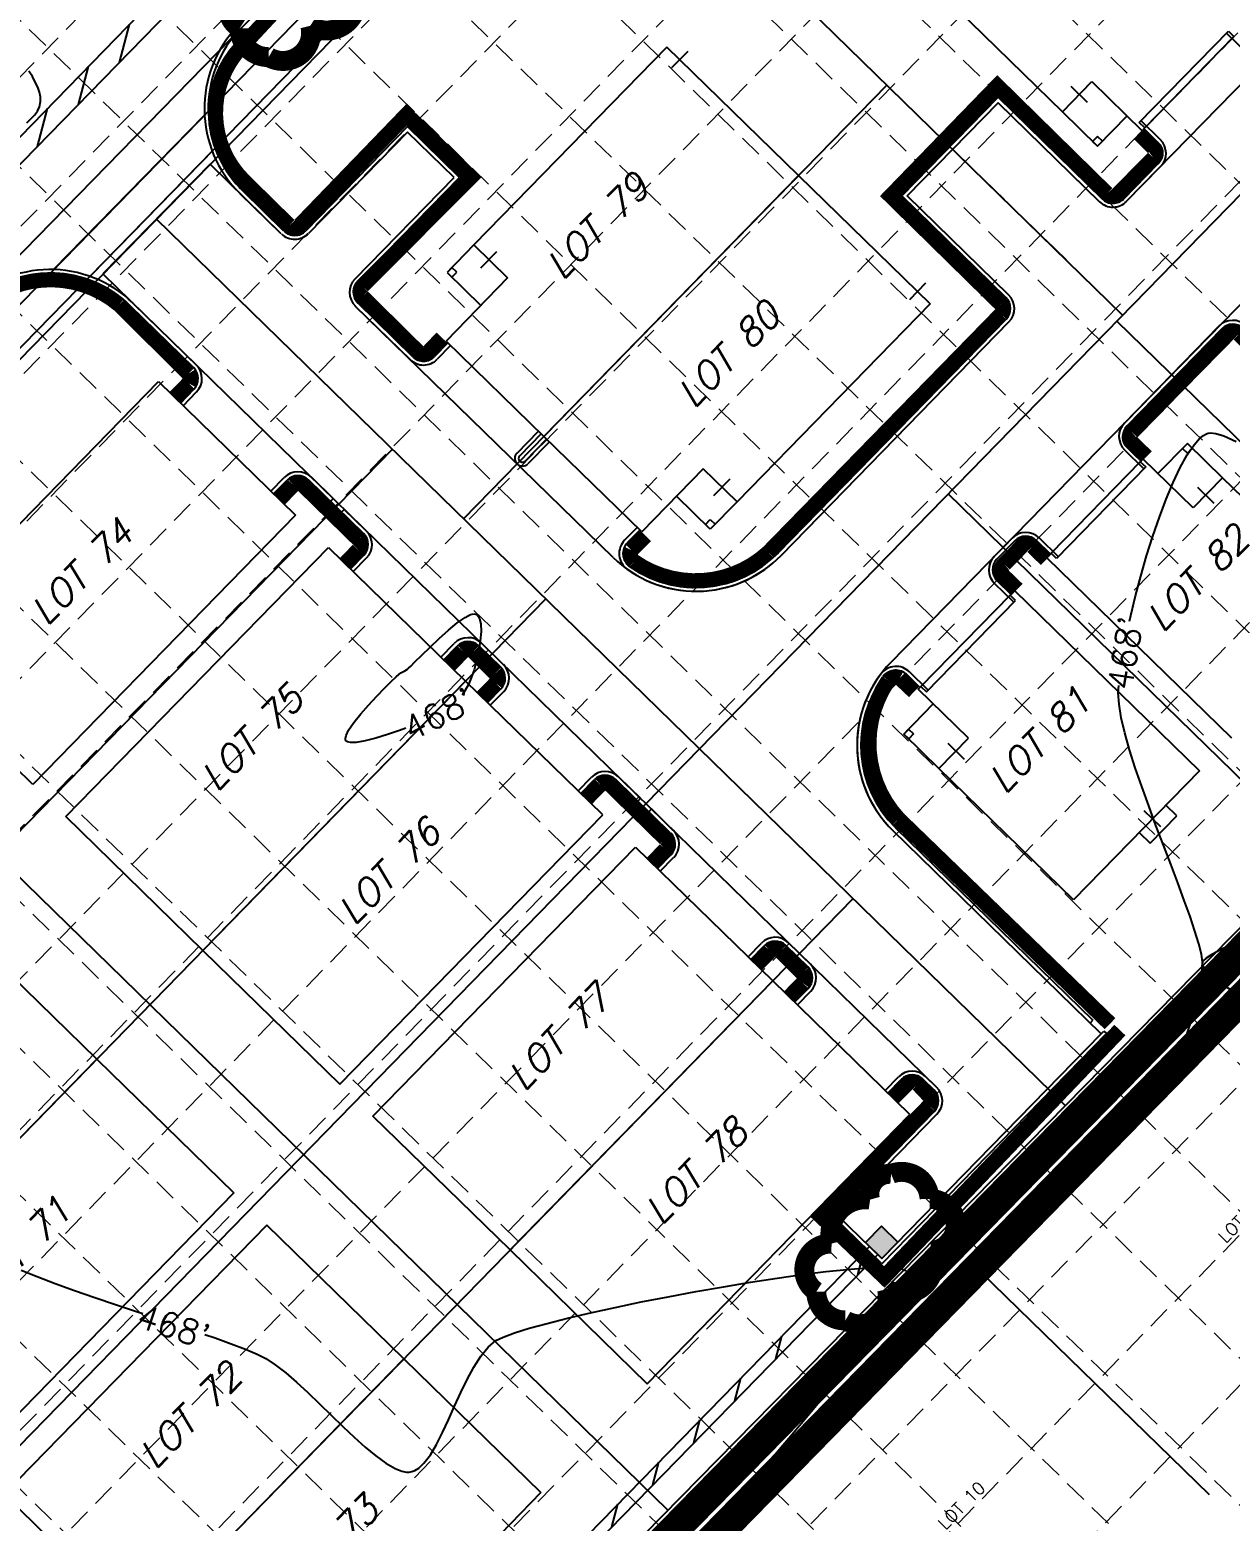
# Model space of a CAD drawing. Header units: feet. Extents: x -15 to 992, y 1644 to 2657.
# Drawn here: x 609.8 to 766.5, y 2143.7 to 2338.3 of the extents above; entities that cross this region are included whole.
import ezdxf
from ezdxf.enums import TextEntityAlignment as Align

# ---------------------------------------------------------------- set-up
doc = ezdxf.new("R2010")
doc.units = ezdxf.units.FT
doc.header["$LTSCALE"] = 30
doc.header["$MEASUREMENT"] = 0
for name, pattern in [('HIDDEN', [0.375, 0.25, -0.125]), ('HIDDEN2', [0.1875, 0.125, -0.0625]), ('x500106ebs$0$PHANTOM', [2.5, 1.25, -0.25, 0.25, -0.25, 0.25, -0.25]), ('x500106ebs$0$PHANTOM2', [1.25, 0.625, -0.125, 0.125, -0.125, 0.125, -0.125])]:
    doc.linetypes.add(name, pattern=pattern)
for name, color, linetype in [('CONTOURS', 35, 'x500106ebs$0$PHANTOM2'), ('EROSION BLANKET', 84, 'Continuous'), ('GRID', 254, 'HIDDEN'), ('LEGEND', 7, 'Continuous'), ('LIMITS OF DISTURBANCE', 1, 'Continuous'), ('SILT FENCE', 200, 'Continuous'), ('STORM', 5, 'Continuous'), ('x500106ebs$0$4-LOT-LINES', 251, 'x500106ebs$0$PHANTOM2'), ('x500106ebs$0$ADJ-LINES', 251, 'x500106ebs$0$PHANTOM2'), ('x500106ebs$0$BND-LINES', 251, 'x500106ebs$0$PHANTOM'), ('x500106ebs$0$ROW', 251, 'x500106ebs$0$PHANTOM2'), ('x500106ebs$0$TEXT-EX', 251, 'Continuous'), ('x500106pbs$0$1-SIDEWALK-4', 1, 'Continuous'), ('x500106pbs$0$4-BLDG', 16, 'HIDDEN2'), ('x500106pbs$0$4-CURB-BACK', 16, 'HIDDEN2'), ('x500106pbs$0$4-CURB-FACE', 16, 'HIDDEN2'), ('x500106pbs$0$4-ESMT-SHARED', 16, 'HIDDEN2'), ('x500106pbs$0$4-STRIPE', 16, 'HIDDEN2'), ('x500106pbs$0$4-TEXT-LOT-30', 16, 'HIDDEN2'), ('x500106pbs$0$AREA-PAVEMENT', 30, 'Continuous'), ('x500106pbs$0$AREA-SIDEWALK', 190, 'Continuous'), ('x500106pst$0$HATCH-DWU', 251, 'Continuous')]:
    doc.layers.add(name, color=color, linetype=linetype)
doc.styles.add('x500106ebs$0$L80', font='simplex', dxfattribs={"height": 1.6})
doc.styles.add('x500106eto$0$L60', font='simplex', dxfattribs={"height": 1.8})
doc.styles.add('x500106pbs$0$SLANT 80', font='simplex', dxfattribs={"oblique": 15, "height": 2.4})

msp = doc.modelspace()

# ---------------------------------------------------------------- hatches: boundary and pattern name
at = {"layer": 'STORM'}
msp.add_hatch(color=5, dxfattribs=at).paths.add_polyline_path([(718.88, 2180.05), (720.97, 2182.19), (723.12, 2180.1), (721.02, 2177.95)])
at = {"layer": 'x500106pst$0$HATCH-DWU'}
h = msp.add_hatch(dxfattribs=at)
h.set_pattern_fill('ANSI31', color=5, scale=30, angle=30, style=0)
edge = h.paths.add_edge_path()
edge.add_line((255.8, 1930.7), (256.91, 1936.02))
edge.add_arc((380.73, 1910.12), 126.5, 149.126, 168.1882, ccw=False)
edge.add_line((272.16, 1975.03), (257.22, 2001.91))
edge.add_line((257.22, 2001.91), (258.5, 2003.22))
edge.add_line((258.5, 2003.22), (273.2, 1976.75))
edge.add_arc((380.73, 1910.12), 126.5, 135.7017, 148.2143, ccw=False)
edge.add_line((290.19, 1998.47), (342.1, 2051.67))
edge.add_line((342.1, 2051.67), (333.98, 2080.57))
edge.add_line((333.98, 2080.57), (335.39, 2082.01))
edge.add_line((335.39, 2082.01), (343.52, 2053.11))
edge.add_line((343.52, 2053.11), (445.47, 2157.59))
edge.add_line((445.47, 2157.59), (437.34, 2186.49))
edge.add_line((437.34, 2186.49), (438.75, 2187.94))
edge.add_line((438.75, 2187.94), (446.88, 2159.04))
edge.add_line((446.88, 2159.04), (455.62, 2167.99))
edge.add_line((455.62, 2167.99), (455.8, 2167.82))
edge.add_line((455.8, 2167.82), (548.91, 2263.24))
edge.add_line((548.91, 2263.24), (540.7, 2292.42))
edge.add_line((540.7, 2292.42), (542.12, 2293.86))
edge.add_line((542.12, 2293.86), (550.32, 2264.68))
edge.add_line((550.32, 2264.68), (625.73, 2341.97))
edge.add_line((625.73, 2341.97), (617.53, 2371.15))
edge.add_line((617.53, 2371.15), (618.94, 2372.59))
edge.add_line((618.94, 2372.59), (627.14, 2343.41))
edge.add_line((627.14, 2343.41), (635.98, 2352.47))
edge.add_line((635.98, 2352.47), (636.07, 2352.39))
edge.add_line((636.07, 2352.39), (677.21, 2394.54))
edge.add_arc((749.58, 2323.91), 101.12, 104.8013, 135.7017, ccw=False)
edge.add_line((723.75, 2421.68), (731.28, 2423.67))
edge.add_line((731.28, 2423.67), (731.85, 2421.5))
edge.add_line((731.85, 2421.5), (724.32, 2419.51))
edge.add_arc((749.58, 2323.91), 98.87, 104.8013, 135.7017)
edge.add_line((678.82, 2392.97), (637.68, 2350.82))
edge.add_line((637.68, 2350.82), (637.77, 2350.73))
edge.add_line((637.77, 2350.73), (636.19, 2349.11))
edge.add_line((636.19, 2349.11), (645.42, 2346.75))
edge.add_line((645.42, 2346.75), (644.01, 2345.31))
edge.add_line((644.01, 2345.31), (634.78, 2347.66))
edge.add_line((634.78, 2347.66), (559.37, 2270.38))
edge.add_line((559.37, 2270.38), (568.6, 2268.02))
edge.add_line((568.6, 2268.02), (567.19, 2266.58))
edge.add_line((567.19, 2266.58), (557.95, 2268.93))
edge.add_line((557.95, 2268.93), (457.59, 2166.07))
edge.add_line((457.59, 2166.07), (457.77, 2165.9))
edge.add_line((457.77, 2165.9), (456.28, 2164.38))
edge.add_line((456.28, 2164.38), (465.23, 2162.1))
edge.add_line((465.23, 2162.1), (463.82, 2160.65))
edge.add_line((463.82, 2160.65), (454.87, 2162.93))
edge.add_line((454.87, 2162.93), (352.92, 2058.45))
edge.add_line((352.92, 2058.45), (361.87, 2056.17))
edge.add_line((361.87, 2056.17), (360.46, 2054.73))
edge.add_line((360.46, 2054.73), (351.51, 2057.01))
edge.add_line((351.51, 2057.01), (292.34, 1996.37))
edge.add_arc((380.73, 1910.12), 123.5, 135.7017, 146.7224)
edge.add_line((277.48, 1977.88), (285.16, 1977.56))
edge.add_line((285.16, 1977.56), (283.52, 1975.88))
edge.add_line((283.52, 1975.88), (276.38, 1976.18))
edge.add_arc((380.73, 1910.12), 123.5, 147.6638, 168.1882)
edge.add_line((259.85, 1935.4), (258.73, 1930.08))
edge.add_line((258.73, 1930.08), (255.8, 1930.7))
h = msp.add_hatch(dxfattribs=at)
h.set_pattern_fill('ANSI31', color=5, scale=30, angle=30, style=0)
h.set_pattern_definition([(75, (349.028, 1798.9143), (-3.622222, 0.970571), [])])
h.paths.add_polyline_path([(350.46, 1798.91), (349.03, 1800.31), (409.15, 1861.92), (411.33, 1863.98), (512.6, 1967.76), (514.78, 1969.82), (719.41, 2179.52), (720.49, 2178.48), (515.86, 1968.77), (513.85, 1966.54), (412.59, 1862.76), (410.58, 1860.53)])

# ---------------------------------------------------------------- linework, layer by layer
at = {"layer": 'CONTOURS', "lineweight": -3}
for p, q in [((610.17, 2332.22, 469), (609.71, 2332.95, 469)), ((610.56, 2331.52, 469), (610.17, 2332.22, 469)), ((610.88, 2330.86, 469), (610.56, 2331.52, 469)), ((611.11, 2330.21, 469), (610.88, 2330.86, 469)), ((611.23, 2329.59, 469), (611.11, 2330.21, 469)), ((610.83, 2327.71, 469), (611.11, 2328.27, 469)), ((611.11, 2328.27, 469), (611.25, 2328.98, 469)), ((611.25, 2328.98, 469), (611.23, 2329.59, 469)), ((609.45, 2326.2, 469), (609.98, 2326.73, 469)), ((609.98, 2326.73, 469), (610.44, 2327.21, 469)), ((610.44, 2327.21, 469), (610.83, 2327.71, 469)), ((762.47, 2284.97, 468), (762.99, 2285.38, 468)), ((762.99, 2285.38, 468), (763.32, 2285.57, 468)), ((763.32, 2285.57, 468), (763.49, 2285.64, 468)), ((763.49, 2285.64, 468), (763.63, 2285.68, 468)), ((763.63, 2285.68, 468), (763.98, 2285.71, 468)), ((763.98, 2285.71, 468), (764.62, 2285.63, 468)), ((764.62, 2285.63, 468), (765.67, 2285.32, 468)), ((765.67, 2285.32, 468), (767.29, 2284.61, 468)), ((760.87, 2282.85, 468), (761.77, 2284.18, 468)), ((761.77, 2284.18, 468), (762.47, 2284.97, 468)), ((759.95, 2281.19, 468), (760.87, 2282.85, 468)), ((759.04, 2279.25, 468), (759.95, 2281.19, 468)), ((758.14, 2277.08, 468), (759.04, 2279.25, 468)), ((757.25, 2274.72, 468), (758.14, 2277.08, 468)), ((756.4, 2272.23, 468), (757.25, 2274.72, 468)), ((755.58, 2269.66, 468), (756.4, 2272.23, 468)), ((754.82, 2267.04, 468), (755.58, 2269.66, 468)), ((754.13, 2264.44, 468), (754.82, 2267.04, 468)), ((753.51, 2261.9, 468), (754.13, 2264.44, 468)), ((666.66, 2261.64, 468), (667.37, 2262, 468)), ((667.37, 2262, 468), (667.79, 2262.1, 468)), ((667.79, 2262.1, 468), (668.02, 2262.08, 468)), ((668.02, 2262.08, 468), (668.11, 2262.05, 468)), ((668.11, 2262.05, 468), (668.2, 2261.98, 468)), ((668.2, 2261.98, 468), (668.36, 2261.82, 468)), ((664.46, 2259.96, 468), (665.62, 2260.91, 468)), ((665.62, 2260.91, 468), (666.66, 2261.64, 468)), ((668.36, 2261.82, 468), (668.54, 2261.46, 468)), ((668.54, 2261.46, 468), (668.69, 2260.81, 468)), ((668.69, 2260.81, 468), (668.73, 2259.79, 468)), ((753.34, 2261.13, 468), (753.51, 2261.9, 468)), ((662.07, 2257.77, 468), (663.25, 2258.88, 468)), ((663.25, 2258.88, 468), (664.46, 2259.96, 468)), ((668.63, 2258.59, 468), (668.43, 2257.31, 468)), ((668.73, 2259.79, 468), (668.63, 2258.59, 468)), ((660.1, 2255.82, 468), (661, 2256.72, 468)), ((661, 2256.72, 468), (662.07, 2257.77, 468)), ((668.43, 2257.31, 468), (668.15, 2256.02, 468)), ((657.66, 2253.88, 468), (657.98, 2254.18, 468)), ((657.98, 2254.18, 468), (658.27, 2254.4, 468)), ((658.27, 2254.4, 468), (658.53, 2254.54, 468)), ((658.53, 2254.54, 468), (658.8, 2254.67, 468)), ((658.8, 2254.67, 468), (659.12, 2254.87, 468)), ((659.12, 2254.87, 468), (659.15, 2254.89, 468)), ((659.15, 2254.89, 468), (659.27, 2255, 468)), ((659.27, 2255, 468), (659.55, 2255.28, 468)), ((659.55, 2255.28, 468), (660.1, 2255.82, 468)), ((667.81, 2254.8, 468), (667.45, 2253.73, 468)), ((668.15, 2256.02, 468), (667.81, 2254.8, 468)), ((655.12, 2251.34, 468), (656.14, 2252.38, 468)), ((656.14, 2252.38, 468), (657.01, 2253.25, 468)), ((657.01, 2253.25, 468), (657.66, 2253.88, 468)), ((667.09, 2252.88, 468), (666.63, 2252.06, 468)), ((667.45, 2253.73, 468), (667.09, 2252.88, 468)), ((751.89, 2251.8, 468), (751.95, 2252.73, 468)), ((654.05, 2250.2, 468), (655.12, 2251.34, 468)), ((666.63, 2252.06, 468), (666.25, 2251.5, 468)), ((751.99, 2250.32, 468), (751.89, 2251.8, 468)), ((752.28, 2248.55, 468), (751.99, 2250.32, 468)), ((652.12, 2247.91, 468), (653.02, 2249.03, 468)), ((653.02, 2249.03, 468), (654.05, 2250.2, 468)), ((752.75, 2246.55, 468), (752.28, 2248.55, 468)), ((651.11, 2246.24, 468), (651.43, 2246.91, 468)), ((651.43, 2246.91, 468), (652.12, 2247.91, 468)), ((658.08, 2246.89, 468), (656.52, 2246.34, 468)), ((658.89, 2247.2, 468), (658.08, 2246.89, 468)), ((753.37, 2244.36, 468), (752.75, 2246.55, 468)), ((651.02, 2245.85, 468), (651.11, 2246.24, 468)), ((651.04, 2245.64, 468), (651.02, 2245.85, 468)), ((651.08, 2245.56, 468), (651.04, 2245.64, 468)), ((651.14, 2245.49, 468), (651.08, 2245.56, 468)), ((651.32, 2245.38, 468), (651.14, 2245.49, 468)), ((651.71, 2245.3, 468), (651.32, 2245.38, 468)), ((652.43, 2245.31, 468), (651.71, 2245.3, 468)), ((653.61, 2245.51, 468), (652.43, 2245.31, 468)), ((655, 2245.87, 468), (653.61, 2245.51, 468)), ((656.52, 2246.34, 468), (655, 2245.87, 468)), ((754.11, 2242.02, 468), (753.37, 2244.36, 468)), ((754.95, 2239.56, 468), (754.11, 2242.02, 468)), ((755.86, 2237.03, 468), (754.95, 2239.56, 468)), ((756.81, 2234.47, 468), (755.86, 2237.03, 468)), ((757.78, 2231.91, 468), (756.81, 2234.47, 468)), ((758.73, 2229.41, 468), (757.78, 2231.91, 468)), ((759.65, 2226.99, 468), (758.73, 2229.41, 468)), ((760.5, 2224.7, 468), (759.65, 2226.99, 468)), ((761.26, 2222.58, 468), (760.5, 2224.7, 468)), ((761.9, 2220.68, 468), (761.26, 2222.58, 468)), ((762.4, 2219.02, 468), (761.9, 2220.68, 468)), ((762.73, 2217.66, 468), (762.4, 2219.02, 468)), ((762.86, 2216.62, 468), (762.73, 2217.66, 468)), ((764.08, 2217.63, 468), (763.34, 2217.16, 468)), ((765.39, 2218.33, 468), (764.08, 2217.63, 468)), ((767.04, 2219.11, 468), (765.39, 2218.33, 468)), ((762.8, 2215.22, 468), (762.86, 2216.62, 468)), ((762.86, 2216.62, 468), (762.85, 2216.51, 468)), ((762.85, 2216.51, 468), (762.88, 2216.27, 468)), ((762.88, 2216.7, 468), (762.86, 2216.62, 468)), ((763, 2216.86, 468), (762.88, 2216.7, 468)), ((762.88, 2216.27, 468), (763.07, 2215.89, 468)), ((763.34, 2217.16, 468), (763, 2216.86, 468)), ((763.07, 2215.89, 468), (763.51, 2215.34, 468)), ((763.51, 2215.34, 468), (764.28, 2214.63, 468)), ((762.24, 2212.03, 468), (762.58, 2213.66, 468)), ((762.58, 2213.66, 468), (762.8, 2215.22, 468)), ((764.28, 2214.63, 468), (765.19, 2213.95, 468)), ((765.19, 2213.95, 468), (766.1, 2213.33, 468)), ((766.1, 2213.33, 468), (766.91, 2212.83, 468)), ((761.82, 2210.37, 468), (762.24, 2212.03, 468)), ((761.34, 2208.74, 468), (761.82, 2210.37, 468)), ((760.84, 2207.19, 468), (761.34, 2208.74, 468)), ((759.92, 2204.61, 468), (760.36, 2205.8, 468)), ((760.36, 2205.8, 468), (760.84, 2207.19, 468)), ((759.34, 2203.08, 468), (759.57, 2203.68, 468)), ((759.57, 2203.68, 468), (759.92, 2204.61, 468)), ((759.26, 2202.85, 468), (759.34, 2203.08, 468)), ((759.36, 2202.75, 468), (759.26, 2202.85, 468)), ((759.45, 2202.7, 468), (759.36, 2202.75, 468)), ((759.47, 2202.68, 468), (759.45, 2202.7, 468)), ((759.49, 2202.66, 468), (759.47, 2202.68, 468)), ((759.5, 2202.65, 468), (759.49, 2202.66, 468)), ((608.72, 2176.44, 468), (610.82, 2175.59, 468)), ((713.71, 2176.25, 468), (716.5, 2176.54, 468)), ((716.5, 2176.54, 468), (718.96, 2176.73, 468)), ((718.96, 2176.73, 468), (721.02, 2176.8, 468)), ((721.02, 2176.8, 468), (722.64, 2176.74, 468)), ((722.64, 2176.74, 468), (723.58, 2176.6, 468)), ((723.58, 2176.6, 468), (724.05, 2176.43, 468)), ((724.05, 2176.43, 468), (724.25, 2176.28, 468)), ((610.82, 2175.59, 468), (613.16, 2174.7, 468)), ((613.16, 2174.7, 468), (615.67, 2173.79, 468)), ((700.36, 2174.28, 468), (703.91, 2174.87, 468)), ((703.91, 2174.87, 468), (707.36, 2175.4, 468)), ((707.36, 2175.4, 468), (710.64, 2175.87, 468)), ((710.64, 2175.87, 468), (713.71, 2176.25, 468)), ((723.97, 2174.41, 468), (723.18, 2172.95, 468)), ((724.31, 2175.32, 468), (723.97, 2174.41, 468)), ((724.25, 2176.28, 468), (724.31, 2176.2, 468)), ((724.31, 2176.2, 468), (724.36, 2176.1, 468)), ((724.4, 2175.84, 468), (724.31, 2175.32, 468)), ((724.36, 2176.1, 468), (724.4, 2175.84, 468)), ((615.67, 2173.79, 468), (618.31, 2172.88, 468)), ((618.31, 2172.88, 468), (621.03, 2171.95, 468)), ((689.64, 2172.28, 468), (693.16, 2172.97, 468)), ((693.16, 2172.97, 468), (696.76, 2173.64, 468)), ((696.76, 2173.64, 468), (700.36, 2174.28, 468)), ((723.18, 2172.95, 468), (722.06, 2171.19, 468)), ((621.03, 2171.95, 468), (623.77, 2171.04, 468)), ((623.77, 2171.04, 468), (624.6, 2170.76, 468)), ((680.03, 2170.16, 468), (683.02, 2170.86, 468)), ((683.02, 2170.86, 468), (686.24, 2171.57, 468)), ((686.24, 2171.57, 468), (689.64, 2172.28, 468)), ((722.06, 2171.19, 468), (720.65, 2169.16, 468)), ((673.08, 2168.25, 468), (675, 2168.85, 468)), ((675, 2168.85, 468), (677.34, 2169.49, 468)), ((677.34, 2169.49, 468), (680.03, 2170.16, 468)), ((720.65, 2169.16, 468), (719, 2166.93, 468)), ((632.67, 2168.05, 468), (634.01, 2167.59, 468)), ((634.01, 2167.59, 468), (636.13, 2166.83, 468)), ((636.13, 2166.83, 468), (637.97, 2166.12, 468)), ((669.64, 2166.37, 468), (670.67, 2167.24, 468)), ((670.67, 2167.24, 468), (671.61, 2167.71, 468)), ((671.61, 2167.71, 468), (673.08, 2168.25, 468)), ((719, 2166.93, 468), (717.16, 2164.55, 468)), ((637.97, 2166.12, 468), (639.49, 2165.47, 468)), ((639.49, 2165.47, 468), (640.63, 2164.9, 468)), ((640.63, 2164.9, 468), (641.88, 2164.08, 468)), ((667.77, 2163.77, 468), (668.68, 2165.19, 468)), ((668.68, 2165.19, 468), (669.64, 2166.37, 468)), ((641.88, 2164.08, 468), (643.23, 2163.04, 468)), ((643.23, 2163.04, 468), (644.65, 2161.81, 468)), ((666.9, 2162.17, 468), (667.77, 2163.77, 468)), ((717.16, 2164.55, 468), (715.18, 2162.05, 468)), ((644.65, 2161.81, 468), (646.12, 2160.45, 468)), ((666.07, 2160.45, 468), (666.9, 2162.17, 468)), ((715.18, 2162.05, 468), (713.11, 2159.51, 468)), ((646.12, 2160.45, 468), (647.63, 2159, 468)), ((647.63, 2159, 468), (649.15, 2157.52, 468)), ((665.27, 2158.68, 468), (666.07, 2160.45, 468)), ((713.11, 2159.51, 468), (710.99, 2156.96, 468)), ((649.15, 2157.52, 468), (650.67, 2156.05, 468)), ((663.7, 2155.23, 468), (664.48, 2156.92, 468)), ((664.48, 2156.92, 468), (665.27, 2158.68, 468)), ((710.99, 2156.96, 468), (708.88, 2154.46, 468)), ((650.67, 2156.05, 468), (652.16, 2154.64, 468)), ((662.91, 2153.68, 468), (663.7, 2155.23, 468)), ((652.16, 2154.64, 468), (653.61, 2153.34, 468)), ((653.61, 2153.34, 468), (655, 2152.19, 468)), ((662.11, 2152.33, 468), (662.91, 2153.68, 468)), ((708.88, 2154.46, 468), (706.83, 2152.05, 468)), ((655, 2152.19, 468), (656.3, 2151.25, 468)), ((656.3, 2151.25, 468), (657.5, 2150.55, 468)), ((660.6, 2150.6, 468), (661.28, 2151.24, 468)), ((661.28, 2151.24, 468), (662.11, 2152.33, 468)), ((706.83, 2152.05, 468), (704.88, 2149.8, 468)), ((657.5, 2150.55, 468), (658.38, 2150.21, 468)), ((658.38, 2150.21, 468), (658.98, 2150.09, 468)), ((658.98, 2150.09, 468), (659.34, 2150.09, 468)), ((659.34, 2150.09, 468), (659.52, 2150.11, 468)), ((659.52, 2150.11, 468), (659.7, 2150.15, 468)), ((659.7, 2150.15, 468), (660.07, 2150.28, 468)), ((660.07, 2150.28, 468), (660.6, 2150.6, 468)), ((704.88, 2149.8, 468), (703.09, 2147.75, 468)), ((703.09, 2147.75, 468), (701.5, 2145.94, 468)), ((701.5, 2145.94, 468), (700.17, 2144.44, 468)), ((700.17, 2144.44, 468), (699.14, 2143.29, 468))]:
    msp.add_line(p, q, dxfattribs=at)
at = {"layer": 'EROSION BLANKET', "linetype": 'Continuous', "const_width": 2}
for points in [[(663.64, 2298.13), (661.88, 2296.28, -0.420548), (660.55, 2296.26), (653.23, 2303.49, -0.434317), (653.26, 2304.9), (667.38, 2319.1), (659, 2327.24), (645.02, 2312.76, -0.44435), (643.68, 2312.8), (637.81, 2318.57, -0.405466), (637.4, 2336.04), (655.51, 2355.51, -0.219881), (683.12, 2364.68, 2.305264), (636.06, 2409.22, -0.146468), (631.09, 2387.94)], [(754.68, 2324.71), (756.58, 2322.85, -0.465737), (756.49, 2321.58), (751.84, 2316.9, -0.442599), (750.4, 2316.96), (736.11, 2331), (722.2, 2316.65), (736.53, 2302.58, -0.400993), (736.59, 2301.2), (706.24, 2270.12, -0.353167), (688.66, 2268.95, -0.359112), (688.34, 2270.41), (690.19, 2272.3)], [(546.42, 2205.87), (544.81, 2204.35, -0.594161), (542.88, 2204.48), (534.34, 2212.68, -0.387822), (534.45, 2231.95), (602.99, 2301.94, -0.37999), (621.5, 2302.46), (630.57, 2293.47, -0.275551), (630.59, 2292.19), (628.77, 2290.35)], [(755.56, 2282.6), (753.6, 2284.51, -0.445232), (753.65, 2285.83), (766.28, 2298.69, -0.447031), (767.64, 2298.63), (769.45, 2296.86)], [(642.38, 2277.03), (644.22, 2278.91, -0.391785), (645.54, 2278.87), (652.73, 2271.84, -0.427577), (652.71, 2270.43), (650.99, 2268.65)], [(738.7, 2265.3), (736.94, 2267, -0.450509), (737.01, 2268.6), (739.33, 2270.95, -0.44047), (740.73, 2270.9), (742.48, 2269.18)], [(664.62, 2255.41), (666.37, 2257.2, -0.384507), (667.74, 2257.18), (670.59, 2254.34, -0.359084), (670.65, 2253.03), (668.91, 2251.24)], [(750.81, 2208.6), (723.23, 2235.31, -0.350079), (721.86, 2253.39, -0.359731), (723.39, 2253.73), (725.26, 2251.95)], [(682.45, 2237.93), (684.29, 2239.81, -0.391785), (685.61, 2239.77), (692.79, 2232.74, -0.427577), (692.78, 2231.33), (691.06, 2229.55)], [(704.7, 2216.3), (706.45, 2218.09, -0.384507), (707.82, 2218.07), (710.67, 2215.23, -0.359084), (710.73, 2213.92), (708.99, 2212.13)], [(722.49, 2198.9), (724.36, 2200.76, -0.429974), (725.77, 2200.71), (727.22, 2199.18, -0.390682), (727.23, 2197.89), (713.06, 2183.49), (721.35, 2175.55), (752.1, 2207.77)]]:
    msp.add_lwpolyline(points, format="xyb", dxfattribs=at)
at = {"layer": 'GRID', "color": 252, "linetype": 'HIDDEN', "lineweight": 0, "ltscale": 0.4}
for p, q in [((522.29, 2557.97), (865.81, 2222.57)), ((512.71, 2548.16), (856.23, 2212.75)), ((503.13, 2538.35), (846.65, 2202.94)), ((493.55, 2528.53), (837.06, 2193.12)), ((483.96, 2518.72), (827.48, 2183.31)), ((474.38, 2508.91), (817.9, 2173.5)), ((464.8, 2499.09), (808.32, 2163.68)), ((455.22, 2489.28), (798.74, 2153.87)), ((161.89, 1874.73), (755.96, 2483.17)), ((445.64, 2479.47), (789.15, 2144.06)), ((171.7, 1865.15), (765.78, 2473.59)), ((436.05, 2469.65), (779.57, 2134.24)), ((181.51, 1855.57), (775.59, 2464.01)), ((426.47, 2459.84), (769.99, 2124.43)), ((191.33, 1845.99), (785.4, 2454.43)), ((416.89, 2450.02), (760.41, 2114.62)), ((201.14, 1836.4), (795.22, 2444.84)), ((407.31, 2440.21), (750.83, 2104.8)), ((210.95, 1826.82), (805.03, 2435.26)), ((397.73, 2430.4), (741.24, 2094.99)), ((220.77, 1817.24), (814.84, 2425.68)), ((388.15, 2420.58), (731.66, 2085.18)), ((230.58, 1807.66), (824.66, 2416.1)), ((378.56, 2410.77), (722.08, 2075.36)), ((240.39, 1798.08), (834.47, 2406.52)), ((368.98, 2400.96), (712.5, 2065.55)), ((250.21, 1788.5), (844.29, 2396.93)), ((359.4, 2391.14), (702.92, 2055.73)), ((260.02, 1778.91), (854.1, 2387.35)), ((269.83, 1769.33), (863.91, 2377.77)), ((279.65, 1759.75), (873.73, 2368.19)), ((289.46, 1750.17), (883.54, 2358.61)), ((299.28, 1740.59), (893.35, 2349.03)), ((309.35, 1731.18), (903.42, 2339.62)), ((319.16, 1721.6), (913.24, 2330.04)), ((328.97, 1712.02), (923.05, 2320.46))]:
    msp.add_line(p, q, dxfattribs=at)
at = {"layer": 'LEGEND', "color": 170, "ltscale": 100, "const_width": 2.6}
for points in [[(639.22, 2344.79, 0.520567), (639.22, 2344.79, 0.765195), (637.22, 2338.52, 0.417879), (641.01, 2334.77, 0.6649), (646.44, 2338.86, 0.744833), (652.2, 2343.84, 0.975642), (652, 2350.63, 0.520567), (646.98, 2353.89, 0.520567), (644.24, 2350.53, 0.540264), (639.22, 2344.79)], [(714.48, 2179.9, 0.520567), (714.48, 2179.9, 0.765195), (712.48, 2173.62, 0.417879), (716.27, 2169.87, 0.6649), (721.7, 2173.97, 0.744833), (727.46, 2178.95, 0.975642), (727.26, 2185.74, 0.520567), (722.24, 2189, 0.520567), (719.5, 2185.64, 0.540264), (714.48, 2179.9)]]:
    msp.add_lwpolyline(points, format="xyb", close=True, dxfattribs=at)
at = {"layer": 'LIMITS OF DISTURBANCE', "linetype": 'HIDDEN', "ltscale": 3, "const_width": 4}
msp.add_lwpolyline([(99.88, 2101.04), (546.25, 2554.89), (555.13, 2546.71), (591.98, 2571.48), (859.16, 2305.03), (375.43, 1810.86), (93.6, 2088.41), (90.24, 2091.35)], close=True, dxfattribs=at)
at = {"layer": 'SILT FENCE', "linetype": 'Continuous', "const_width": 4}
msp.add_lwpolyline([(377.67, 1820.07), (853.05, 2304.83), (836.84, 2320.68)], dxfattribs=at)
at = {"layer": 'STORM'}
for p, q in [((559.37, 2270.38), (634.78, 2347.66)), ((625.73, 2341.97), (550.32, 2264.68))]:
    msp.add_line(p, q, dxfattribs=at)
at = {"layer": 'STORM', "color": 5}
msp.add_lwpolyline([(718.88, 2180.05), (720.97, 2182.19), (723.12, 2180.1), (721.02, 2177.95)], close=True, dxfattribs=at)
at = {"layer": 'STORM', "linetype": 'Continuous'}
for points in [[(514.78, 1969.82), (719.41, 2179.52)], [(515.86, 1968.77), (720.49, 2178.48)]]:
    msp.add_lwpolyline(points, dxfattribs=at)
at = {"layer": 'x500106ebs$0$4-LOT-LINES', "color": 7, "linetype": 'Continuous'}
for p, q in [((522.14, 2105.15), (677.19, 2264.04)), ((562.22, 2066.04), (717.27, 2224.93))]:
    msp.add_line(p, q, dxfattribs=at)
for points in [[(752.46, 2301.09), (691.71, 2360.37)], [(697.23, 2244.49), (805.17, 2355.11)], [(666.45, 2274.52), (721.68, 2331.12)], [(744.96, 2197.91), (626.37, 2313.63)], [(799.62, 2253.56), (751.7, 2300.31)], [(502.1, 2124.71), (657.15, 2283.6)], [(777.55, 2231.08), (729.7, 2277.77)], [(693.11, 2145.11), (574.69, 2260.67)], [(542.18, 2085.6), (697.23, 2244.49)]]:
    msp.add_lwpolyline(points, dxfattribs=at)
at = {"layer": 'x500106ebs$0$ADJ-LINES', "color": 252, "linetype": 'Continuous'}
for p, q in [((882.58, 2331.03), (382.01, 1821.22)), ((851.33, 2304.78), (381.27, 1826.17)), ((763.79, 2147.13), (732.2, 2177.88))]:
    msp.add_line(p, q, dxfattribs=at)
at = {"layer": 'x500106ebs$0$BND-LINES', "color": 7, "linetype": 'Continuous'}
msp.add_lwpolyline([(715.69, 2444.45), (852.74, 2307.65), (589.4, 2039.52)], dxfattribs=at)
at = {"layer": 'x500106ebs$0$ROW', "color": 7, "linetype": 'Continuous'}
msp.add_lwpolyline([(220.97, 1978.36), (623.27, 2390.63, 0.199074), (630.37, 2408.41, -2.41634), (680.95, 2359.06, 0.199074), (663.35, 2351.52), (261.05, 1939.25)], format="xyb", dxfattribs=at)
at = {"layer": 'x500106pbs$0$1-SIDEWALK-4'}
for p, q in [((612.95, 2307.03), (632.64, 2327.21)), ((633.64, 2322.51), (617.67, 2306.15))]:
    msp.add_line(p, q, dxfattribs=at)
at = {"layer": 'x500106pbs$0$4-BLDG', "color": 7, "linetype": 'Continuous'}
for p, q in [((727.03, 2344.77), (744.59, 2327.63)), ((754.63, 2326.22), (766.27, 2338.15)), ((766.27, 2338.15), (766.98, 2337.45)), ((692.98, 2336.07), (667.78, 2310.25)), ((710.16, 2319.31), (692.98, 2336.07)), ((755.34, 2325.52), (766.98, 2337.45)), ((755.34, 2325.52), (766.98, 2337.45)), ((695.7, 2335.52), (693.6, 2333.37)), ((744.59, 2327.63), (748.43, 2331.57)), ((747.88, 2328.85), (745.73, 2330.94)), ((748.43, 2331.57), (754.99, 2325.16)), ((749.18, 2323.15), (744.59, 2327.63)), ((753.02, 2327.08), (749.18, 2323.15)), ((755.34, 2325.52), (754.63, 2326.22)), ((749.17, 2324.41), (748.54, 2323.77)), ((749.81, 2323.79), (749.17, 2324.41)), ((754.99, 2325.16), (755.34, 2325.52)), ((748.54, 2323.77), (749.18, 2323.15)), ((749.18, 2323.15), (749.81, 2323.79)), ((676.93, 2285.25), (710.16, 2319.31)), ((676.93, 2285.25), (710.16, 2319.31)), ((710.16, 2319.31), (727.34, 2302.55)), ((667.78, 2310.25), (664.29, 2306.67)), ((667.78, 2310.25), (672.2, 2305.94)), ((668.7, 2307.25), (670.8, 2309.4)), ((664.92, 2307.31), (664.29, 2306.67)), ((665.56, 2306.68), (664.92, 2307.31)), ((672.2, 2305.94), (664.16, 2297.71)), ((664.29, 2306.67), (664.93, 2306.04)), ((664.29, 2306.67), (668.7, 2302.36)), ((664.93, 2306.04), (665.56, 2306.68)), ((726.71, 2305.25), (724.62, 2303.1)), ((727.34, 2302.55), (702.14, 2276.72)), ((664.16, 2297.71), (676.93, 2285.25)), ((592.35, 2257.29), (626.63, 2292.42)), ((626.63, 2292.42), (644.52, 2274.96)), ((689.69, 2272.8), (676.93, 2285.25)), ((757.07, 2280.4), (760.91, 2284.34)), ((760.91, 2284.34), (760.29, 2283.7)), ((760.29, 2283.7), (760.93, 2283.07)), ((760.91, 2284.34), (765.51, 2279.86)), ((761.55, 2283.71), (760.91, 2284.34)), ((760.93, 2283.07), (761.55, 2283.71)), ((754.76, 2281.96), (743.12, 2270.04)), ((754.76, 2281.96), (743.12, 2270.04)), ((755.1, 2282.32), (754.76, 2281.96)), ((754.76, 2281.96), (755.47, 2281.27)), ((761.67, 2275.92), (755.1, 2282.32)), ((697.72, 2281.03), (689.69, 2272.8)), ((702.14, 2276.72), (697.72, 2281.03)), ((699.12, 2277.57), (701.22, 2279.72)), ((755.47, 2281.27), (743.83, 2269.34)), ((765.51, 2279.86), (761.67, 2275.92)), ((783.07, 2262.72), (765.51, 2279.86)), ((762.22, 2278.64), (764.37, 2276.54)), ((698.64, 2273.15), (694.23, 2277.45)), ((702.14, 2276.72), (698.64, 2273.15)), ((644.52, 2274.96), (610.24, 2239.83)), ((698, 2273.77), (698.63, 2274.41)), ((698.64, 2273.15), (698, 2273.77)), ((698.63, 2274.41), (699.27, 2273.79)), ((699.27, 2273.79), (698.64, 2273.15)), ((614.54, 2235.64), (648.82, 2270.77)), ((648.82, 2270.77), (666.71, 2253.31)), ((743.12, 2270.04), (742.53, 2269.44)), ((743.83, 2269.34), (743.12, 2270.04)), ((742.53, 2269.44), (766.66, 2245.9)), ((726.12, 2252.62), (737.76, 2264.55)), ((726.12, 2252.62), (737.76, 2264.55)), ((737.76, 2264.55), (738.34, 2265.15)), ((738.48, 2263.85), (737.76, 2264.55)), ((738.34, 2265.15), (762.47, 2241.6)), ((726.84, 2251.92), (738.48, 2263.85)), ((610.24, 2239.83), (592.35, 2257.29)), ((666.71, 2253.31), (632.43, 2218.18)), ((666.71, 2253.31), (632.43, 2218.18)), ((684.6, 2235.85), (666.71, 2253.31)), ((725.77, 2252.26), (726.12, 2252.62)), ((732.33, 2245.86), (725.77, 2252.26)), ((726.12, 2252.62), (726.84, 2251.92)), ((727.74, 2250.34), (723.9, 2246.41)), ((723.9, 2246.41), (724.52, 2247.05)), ((723.9, 2246.41), (728.49, 2241.92)), ((724.54, 2245.78), (723.9, 2246.41)), ((724.52, 2247.05), (725.17, 2246.42)), ((725.17, 2246.42), (724.54, 2245.78)), ((728.49, 2241.92), (732.33, 2245.86)), ((729.63, 2245.24), (731.78, 2243.14)), ((746.06, 2224.78), (728.49, 2241.92)), ((762.47, 2241.6), (746.06, 2224.78)), ((759.53, 2235.73), (758.1, 2237.13)), ((632.43, 2218.18), (614.54, 2235.64)), ((650.32, 2200.72), (684.6, 2235.85)), ((757.43, 2234.29), (755.28, 2236.39)), ((756.04, 2232.16), (759.53, 2235.73)), ((754.61, 2233.55), (756.04, 2232.16)), ((654.62, 2196.53), (688.9, 2231.66)), ((688.9, 2231.66), (706.79, 2214.2)), ((618.58, 2203.98), (600.69, 2221.44)), ((632.43, 2218.18), (650.32, 2200.72)), ((706.79, 2214.2), (672.51, 2179.07)), ((706.79, 2214.2), (672.51, 2179.07)), ((724.68, 2196.74), (706.79, 2214.2)), ((584.3, 2168.85), (618.58, 2203.98)), ((584.3, 2168.85), (618.58, 2203.98)), ((618.58, 2203.98), (636.47, 2186.52)), ((672.51, 2179.07), (654.62, 2196.53)), ((690.4, 2161.61), (724.68, 2196.74)), ((636.47, 2186.52), (602.19, 2151.39)), ((640.77, 2182.33), (606.49, 2147.2)), ((658.66, 2164.87), (640.77, 2182.33)), ((672.51, 2179.07), (690.4, 2161.61)), ((624.38, 2129.74), (658.66, 2164.87)), ((624.38, 2129.74), (658.66, 2164.87)), ((658.66, 2164.87), (676.55, 2147.41)), ((606.49, 2147.2), (624.38, 2129.74)), ((676.55, 2147.41), (642.27, 2112.28))]:
    msp.add_line(p, q, dxfattribs=at)
at = {"layer": 'x500106pbs$0$4-CURB-BACK', "color": 7, "linetype": 'Continuous'}
for p, q in [((723.63, 2316.65), (736.2, 2329.53)), ((736.2, 2329.53), (749.8, 2316.26)), ((659.11, 2325.7), (645.84, 2312.1)), ((665.91, 2319.06), (659.11, 2325.7)), ((757.01, 2323.66), (755.23, 2325.4)), ((752.63, 2316.29), (757.05, 2320.83)), ((652.64, 2305.46), (665.91, 2319.06)), ((643.01, 2312.06), (637.64, 2317.3)), ((737.23, 2303.38), (723.63, 2316.65)), ((631.21, 2294.24), (622.97, 2302.27)), ((659.83, 2295.65), (652.67, 2302.64)), ((707.52, 2270.07), (737.26, 2300.55)), ((765.39, 2299.3), (753.05, 2286.66)), ((664.4, 2297.48), (662.66, 2295.69)), ((629.49, 2289.62), (631.24, 2291.41)), ((676.57, 2285.6), (673.78, 2282.74)), ((677.29, 2284.91), (674.49, 2282.04)), ((753.08, 2283.83), (754.87, 2282.08)), ((673.78, 2282.03), (673.78, 2282.03)), ((641.66, 2277.75), (643.41, 2279.54)), ((653.39, 2272.59), (646.24, 2279.57)), ((689.45, 2273.03), (687.81, 2271.35)), ((651.68, 2267.97), (653.43, 2269.76)), ((738.38, 2271.63), (736.05, 2269.24)), ((743, 2269.92), (741.21, 2271.66)), ((736.09, 2266.41), (737.88, 2264.67)), ((663.85, 2256.1), (665.59, 2257.89)), ((671.29, 2255.13), (668.42, 2257.92)), ((726, 2252.5), (724.29, 2254.17)), ((669.57, 2250.51), (671.32, 2252.3)), ((681.74, 2238.64), (683.49, 2240.43)), ((693.47, 2233.48), (686.32, 2240.46)), ((722.81, 2234.19), (748.58, 2209.05)), ((691.76, 2228.86), (693.51, 2230.65)), ((703.93, 2216.99), (705.67, 2218.78)), ((711.37, 2216.02), (708.5, 2218.81)), ((709.65, 2211.4), (711.4, 2213.19)), ((748.23, 2208.69), (748.58, 2209.05)), ((749.66, 2207.3), (750.01, 2207.65)), ((750.01, 2207.65), (750.37, 2207.31)), ((750.37, 2207.31), (721.03, 2177.25)), ((721.82, 2199.53), (723.57, 2201.32)), ((726.4, 2201.35), (727.83, 2199.96)), ((714.59, 2183.53), (727.86, 2197.13)), ((721.03, 2177.25), (714.59, 2183.53))]:
    msp.add_line(p, q, dxfattribs=at)
for centre, radius, start, end in [((648.12, 2328.04), 15, 135.7017, 181.2747), ((648.12, 2328.04), 15, 200.0224, 225.7017), ((755.62, 2322.22), 2, 315.7017, 45.7017), ((751.19, 2317.69), 2, 225.7017, 315.7017), ((644.41, 2313.5), 2, 225.7017, 315.7017), ((612.5, 2291.54), 15, 90.1287, 135.7017), ((612.5, 2291.54), 15, 45.7017, 71.381), ((654.07, 2304.07), 2, 135.7017, 225.7017), ((735.83, 2301.95), 2, 315.7017, 45.7017), ((766.82, 2297.91), 2, 45.7017, 135.7017), ((661.22, 2297.08), 2, 225.7017, 315.7017), ((629.81, 2292.81), 2, 315.7017, 45.7017), ((754.48, 2285.26), 2, 135.7017, 225.7017), ((674.13, 2282.39), 0.5, 135.7017, 225.7017), ((674.13, 2282.39), 0.5, 225.7017, 315.7017), ((644.84, 2278.14), 2, 45.7017, 135.7017), ((652, 2271.16), 2, 315.7017, 45.7017), ((739.81, 2270.23), 2, 45.7017, 135.7017), ((689.25, 2269.96), 2, 135.7017, 234.5515), ((696.79, 2280.55), 15, 234.5515, 315.7017), ((737.48, 2267.85), 2, 135.7017, 225.7017), ((667.03, 2256.49), 2, 45.7017, 135.7017), ((669.89, 2253.7), 2, 315.7017, 45.7017), ((722.9, 2252.74), 2, 45.7017, 143.0676), ((733.29, 2244.93), 15, 143.0676, 225.7017), ((684.92, 2239.03), 2, 45.7017, 135.7017), ((692.08, 2232.05), 2, 315.7017, 45.7017), ((707.11, 2217.38), 2, 45.7017, 135.7017), ((709.97, 2214.59), 2, 315.7017, 45.7017), ((725, 2199.92), 2, 45.7017, 135.7017), ((726.43, 2198.53), 2, 315.7017, 45.7017)]:
    msp.add_arc(centre, radius, start, end, dxfattribs=at)
at = {"layer": 'x500106pbs$0$4-CURB-FACE', "color": 7, "linetype": 'Continuous'}
for p, q in [((766.03, 2337.91), (768.54, 2335.46)), ((724.33, 2316.66), (736.21, 2328.82)), ((736.21, 2328.82), (749.45, 2315.9)), ((757.36, 2324.01), (754.86, 2326.46)), ((659.12, 2324.99), (646.19, 2311.75)), ((665.2, 2319.05), (659.12, 2324.99)), ((752.98, 2315.95), (757.41, 2320.48)), ((652.28, 2305.81), (665.2, 2319.05)), ((642.66, 2311.71), (637.29, 2316.94)), ((737.58, 2303.74), (724.33, 2316.66)), ((623.32, 2302.63), (631.55, 2294.6)), ((652.32, 2302.28), (659.48, 2295.29)), ((707.88, 2269.72), (737.62, 2300.2)), ((752.69, 2287.01), (765.03, 2299.65)), ((664.76, 2297.13), (663.01, 2295.34)), ((629.85, 2289.27), (631.6, 2291.06)), ((673.42, 2283.09), (676.21, 2285.95)), ((677.64, 2284.56), (674.85, 2281.69)), ((755.24, 2281.03), (752.73, 2283.47)), ((673.44, 2281.68), (673.44, 2281.68)), ((641.3, 2278.1), (643.05, 2279.89)), ((646.58, 2279.93), (649.45, 2277.14)), ((649.45, 2277.14), (649.1, 2276.78)), ((650.88, 2275.74), (650.53, 2275.38)), ((653.74, 2272.95), (650.88, 2275.74)), ((689.09, 2273.38), (687.46, 2271.7)), ((735.7, 2269.59), (738.02, 2271.98)), ((741.56, 2272.02), (744.06, 2269.58)), ((652.04, 2267.62), (653.79, 2269.41)), ((738.24, 2263.61), (735.74, 2266.06)), ((663.49, 2256.45), (665.24, 2258.24)), ((671.63, 2255.49), (668.77, 2258.28)), ((727.07, 2252.16), (724.64, 2254.53)), ((669.93, 2250.16), (671.68, 2251.95)), ((681.38, 2238.99), (683.13, 2240.78)), ((686.66, 2240.82), (689.53, 2238.03)), ((689.53, 2238.03), (689.18, 2237.67)), ((690.96, 2236.63), (690.61, 2236.27)), ((693.82, 2233.84), (690.96, 2236.63)), ((749.66, 2207.3), (722.46, 2233.84)), ((692.12, 2228.51), (693.86, 2230.3)), ((703.57, 2217.34), (705.32, 2219.13)), ((711.71, 2216.38), (708.85, 2219.17)), ((710.01, 2211.05), (711.76, 2212.84)), ((721.02, 2177.95), (749.66, 2207.3)), ((721.46, 2199.88), (723.21, 2201.67)), ((726.74, 2201.71), (728.18, 2200.32)), ((715.3, 2183.54), (728.22, 2196.78)), ((715.3, 2183.54), (721.02, 2177.95))]:
    msp.add_line(p, q, dxfattribs=at)
for centre, radius, start, end in [((648.12, 2328.04), 15.5, 135.7017, 225.7017), ((755.62, 2322.22), 2.5, 315.7017, 45.7017), ((751.19, 2317.69), 2.5, 225.7017, 315.7017), ((644.41, 2313.5), 2.5, 225.7017, 315.7017), ((612.5, 2291.54), 15.5, 45.7017, 135.7017), ((654.07, 2304.07), 2.5, 135.7017, 225.7017), ((735.83, 2301.95), 2.5, 315.7017, 45.7017), ((766.82, 2297.91), 2.5, 45.7017, 135.7017), ((661.22, 2297.08), 2.5, 225.7017, 315.7017), ((629.81, 2292.81), 2.5, 315.7017, 45.7017), ((754.48, 2285.26), 2.5, 135.7017, 225.7017), ((674.13, 2282.39), 1, 135.7017, 225.7017), ((674.13, 2282.39), 1, 225.7017, 315.7017), ((644.84, 2278.14), 2.5, 45.7017, 135.7017), ((652, 2271.16), 2.5, 315.7017, 45.7017), ((689.25, 2269.96), 2.5, 135.7017, 234.5515), ((739.81, 2270.23), 2.5, 45.7017, 135.7017), ((696.79, 2280.55), 15.5, 234.5515, 315.7017), ((737.48, 2267.85), 2.5, 135.7017, 225.7017), ((667.03, 2256.49), 2.5, 45.7017, 135.7017), ((669.89, 2253.7), 2.5, 315.7017, 45.7017), ((733.29, 2244.93), 15.5, 143.0676, 225.7017), ((722.9, 2252.74), 2.5, 45.7017, 143.0676), ((684.92, 2239.03), 2.5, 45.7017, 135.7017), ((692.08, 2232.05), 2.5, 315.7017, 45.7017), ((707.11, 2217.38), 2.5, 45.7017, 135.7017), ((709.97, 2214.59), 2.5, 315.7017, 45.7017), ((725, 2199.92), 2.5, 45.7017, 135.7017), ((726.43, 2198.53), 2.5, 315.7017, 45.7017)]:
    msp.add_arc(centre, radius, start, end, dxfattribs=at)
at = {"layer": 'x500106pbs$0$4-ESMT-SHARED', "color": 7, "linetype": 'Continuous'}
for p, q in [((794.19, 2358.17), (752.98, 2315.95)), ((722.19, 2255.75), (808.5, 2344.2)), ((736.21, 2328.82), (724.33, 2316.66)), ((749.45, 2315.9), (736.21, 2328.82)), ((659.12, 2324.99), (646.19, 2311.75)), ((665.2, 2319.05), (659.12, 2324.99)), ((633.36, 2320.79), (619.39, 2306.47)), ((642.66, 2311.71), (633.36, 2320.79)), ((652.28, 2305.81), (665.2, 2319.05)), ((724.33, 2316.66), (737.58, 2303.74)), ((619.39, 2306.47), (728.18, 2200.32)), ((685.96, 2269.45), (652.32, 2302.28)), ((737.62, 2300.2), (707.88, 2269.72)), ((749.66, 2207.3), (722.46, 2233.84)), ((721.02, 2177.95), (749.66, 2207.3)), ((728.22, 2196.78), (715.3, 2183.54)), ((715.3, 2183.54), (721.02, 2177.95))]:
    msp.add_line(p, q, dxfattribs=at)
for centre, radius, start, end in [((751.19, 2317.69), 2.5, 225.7017, 315.7017), ((644.41, 2313.5), 2.5, 225.7017, 315.7017), ((654.07, 2304.07), 2.5, 135.7017, 225.7017), ((735.83, 2301.95), 2.5, 315.7017, 45.7017), ((696.79, 2280.55), 15.5, 225.7017, 315.7017), ((733.29, 2244.93), 15.5, 135.7017, 225.7017), ((726.43, 2198.53), 2.5, 315.7017, 45.7017)]:
    msp.add_arc(centre, radius, start, end, dxfattribs=at)
at = {"layer": 'x500106pbs$0$4-STRIPE'}
msp.add_line((730.27, 2322.74), (745.3, 2308.07), dxfattribs=at)
at = {"layer": 'x500106pbs$0$AREA-PAVEMENT', "color": 7, "linetype": 'Continuous'}
msp.add_line((653.49, 2355.02), (430.66, 2126.66), dxfattribs=at)
at = {"layer": 'x500106pbs$0$AREA-SIDEWALK', "color": 7}
for p, q in [((425.91, 2115.36), (659.77, 2355.01)), ((662.63, 2352.22), (426.91, 2110.66))]:
    msp.add_line(p, q, dxfattribs=at)

# ---------------------------------------------------------------- texts
at = {"layer": 'CONTOURS', "style": 'x500106eto$0$L60'}
for rotation, p in [(80.8404, (753.62, 2251.98, 468)), (27.1738, (659.65, 2245.39, 468)), (341.5847, (623.55, 2169.11, 468))]:
    msp.add_text("468'", height=3.2, rotation=rotation, dxfattribs=at).set_placement(p)
at = {"layer": 'x500106ebs$0$TEXT-EX', "color": 252, "style": 'x500106ebs$0$L80'}
for s, p in [('LOT 11', (768.58, 2182.58)), ('LOT 10', (732, 2145.16))]:
    msp.add_text(s, height=1.6, rotation=45.4987, dxfattribs=at).set_placement(p, align=Align.CENTER)
at = {"layer": 'x500106pbs$0$4-TEXT-LOT-30', "color": 7, "style": 'x500106pbs$0$SLANT 80', "oblique": 15}
for s, p in [('LOT 79', (685.14, 2311.5)), ('LOT 80', (702.27, 2294.74)), ('LOT 74', (617.86, 2266.35)), ('LOT 82', (763.46, 2265.52)), ('LOT 75', (640.04, 2244.7)), ('LOT 81', (742.86, 2244.41)), ('LOT 76', (657.94, 2227.24)), ('LOT 77', (680.12, 2205.59)), ('LOT 78', (698.02, 2188.13)), ('LOT 71', (609.8, 2177.91)), ('LOT 72', (631.99, 2156.26)), ('LOT 73', (649.88, 2138.8))]:
    msp.add_text(s, height=3.5, rotation=45.7017, dxfattribs=at).set_placement(p, align=Align.CENTER)

doc.saveas('drawing.dxf')
